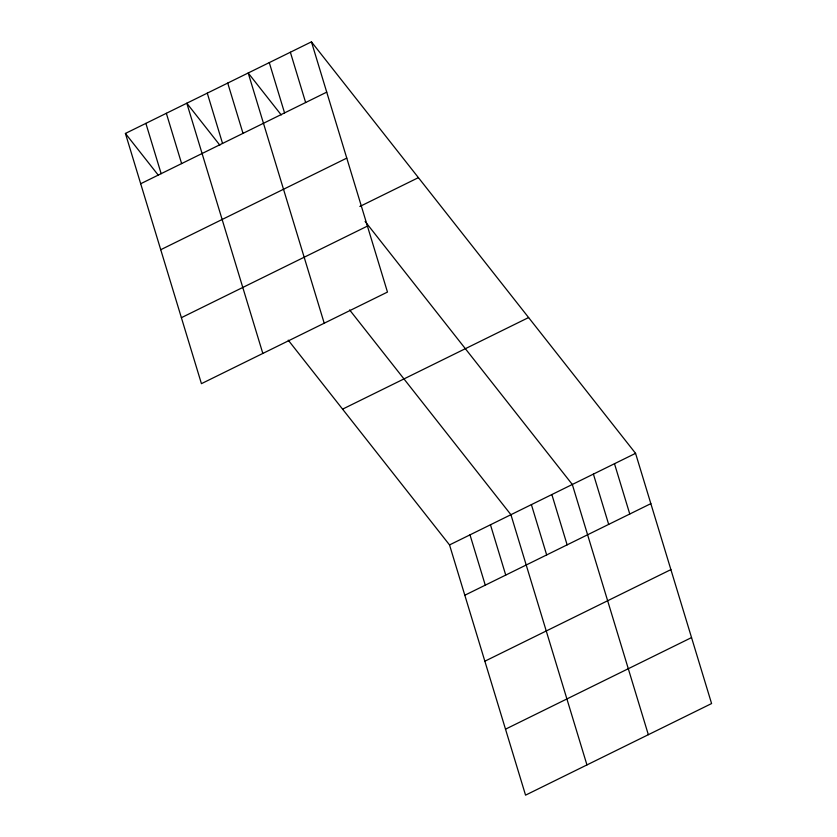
<?xml version="1.0" encoding="UTF-8"?>
<svg xmlns="http://www.w3.org/2000/svg" width="837" height="837" viewBox="0 0 837 837"><rect width="100%" height="100%" fill="white"/><g stroke="black" fill="none" stroke-linecap="round" stroke-linejoin="round"><path stroke-width="1.26" d="M311.448 41.85L387.468 292.071L201.435 383.66L125.414 133.449L311.448 41.85L635.565 453.34L711.586 703.551L525.552 795.15L449.532 544.929L288.242 340.157M140.689 183.742L326.733 92.143M160.735 249.719L346.769 158.12M359.837 206.477L418.406 177.643M181.388 317.683L367.422 226.095M342.574 409.147L528.607 317.547M449.532 544.929L635.565 453.34M464.817 595.233L650.851 503.633M484.853 661.209L670.897 569.61M505.506 729.173L691.54 637.585M281.232 114.931L248.191 72.997L324.212 323.208M365.099 221.418L572.32 484.477L648.34 734.698M219.838 145.157L186.808 103.223L262.828 353.434M349.625 309.931L510.926 514.703L586.946 764.924M125.414 133.449L158.444 175.383M614.484 463.719L629.769 514.012M593.402 474.098L608.677 524.401M551.855 494.552L567.13 544.856M531.39 504.627L546.666 554.931M490.461 524.778L505.736 575.082M469.996 534.853L485.272 585.157M290.366 52.229L305.641 102.532M269.284 62.608L284.559 112.911M227.727 83.072L243.012 133.365M207.273 93.148L222.548 143.441M166.343 113.298L181.619 163.592M145.879 123.374L161.154 173.667"/></g></svg>
